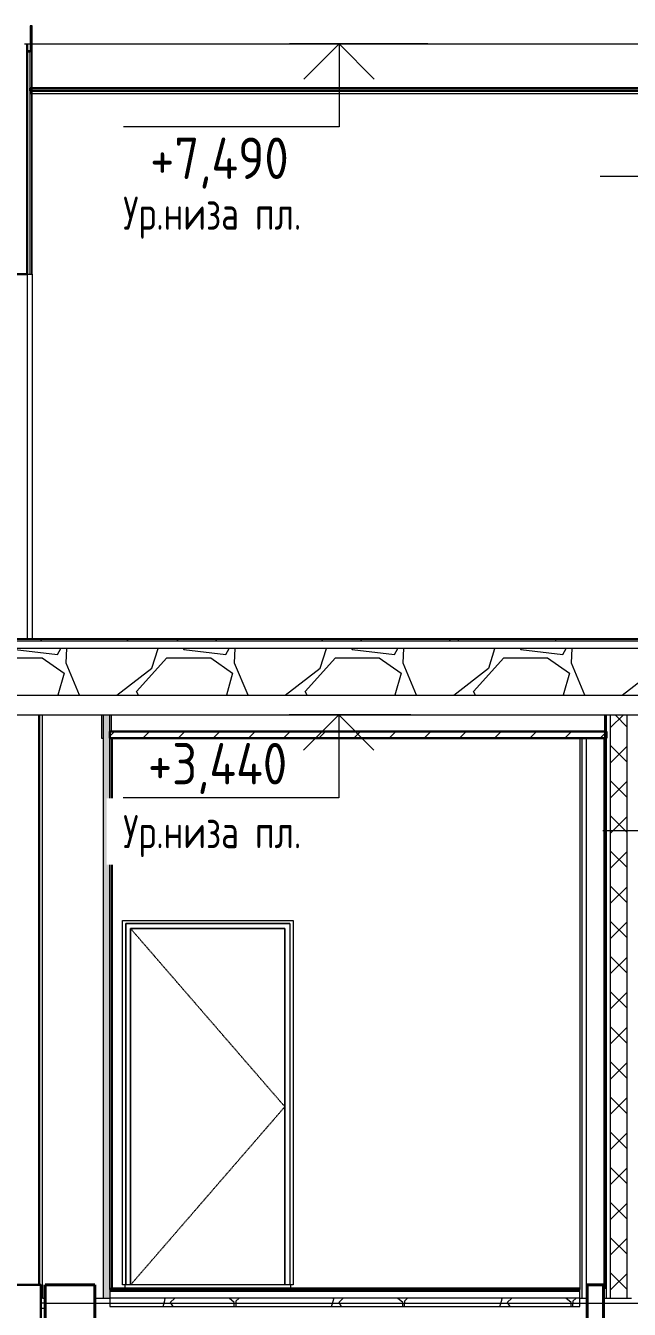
# Model space of a CAD drawing. Header units: millimetres. Extents: x -3929 to 624051, y 52832 to 514950.
# Drawn here: x 605955 to 609596, y 112598 to 120346 of the extents above; entities that cross this region are included whole.
import ezdxf

# ---------------------------------------------------------------- set-up
doc = ezdxf.new("R2010")
doc.units = ezdxf.units.MM
doc.linetypes.add('ADSK_Штриховая_ш2 п1_5', pattern=[4.5, 3, -1.5])
for name, color, linetype, lineweight in [('Аннотация', 7, 'Continuous', 18), ('Двери', 7, 'Continuous', 9), ('Каркас', 7, 'Continuous', 18), ('Обобщенные модели', 7, 'Continuous', 18), ('Отметки', 7, 'Continuous', 9), ('Перекрытие', 7, 'Continuous', 18), ('Потолки', 7, 'Continuous', 9), ('Стены внутренние', 7, 'Continuous', 18), ('Стены наружные', 7, 'Continuous', 18), ('Стены несущие', 7, 'Continuous', 30), ('Стены отделка', 7, 'Continuous', 30), ('Стены перегородки', 7, 'Continuous', 30), ('Стены штриховка', 7, 'Continuous', 9), ('ШТРИХОВКА', 252, 'Continuous', 15)]:
    doc.layers.add(name, color=color, linetype=linetype, lineweight=lineweight)
doc.styles.add('GOST Common_1', font='GOST_Common.ttf', dxfattribs={"width": 0.9, "height": 250})
doc.styles.add('GOST Common_3', font='GOST_Common.ttf', dxfattribs={"width": 0.8, "height": 350})
pattern_1 = [(228.013, (581522.45, 122161.93), (-8127.96659, -9144.02968), [136.69, -13532.193]), (184.97, (581431.013, 122060.333), (12191.995474, 1016.05502), [234.562, -23221.62]), (132.51, (581197.333, 122040.01), (10159.91241, -11176.07977), [165.393, -16373.89]), (267.274, (580801.093, 121786.013), (1015.889526, 20320.00577), [213.602, -21146.575]), (292.834, (580790.933, 121572.653), (-5080.074175, 12191.97012), [209.453, -20735.923]), (357.274, (580872.213, 121379.613), (-20320.00577, 1015.889526), [213.602, -21146.575]), (37.694, (581085.573, 121369.453), (-13208.042725, -10159.944606), [282.477, -27965.247]), (72.255, (581309.093, 121542.173), (7112.12749, 22351.9589), [266.688, -26402.102]), (121.43, (581390.373, 121796.173), (-8128.10005, 13207.93827), [214.325, -21218.218]), (175.236, (581278.61, 121979.05), (11175.99406, -1016.06972), [244.685, -11989.575]), (222.397, (581034.773, 121999.373), (-12192.085586, -11175.907293), [316.431, -31326.709]), (138.814, (581806.93, 121775.85), (-7111.99222, 6096.00977), [108.002, -10692.226]), (171.469, (581725.653, 121846.973), (13207.991535, -2032.05404), [205.473, -20341.855]), (225, (581522.45, 121877.45), (1e-13, -1016), [143.684, -1293.157]), (203.199, (581451.33, 121999.37), (5079.98556, 2032.0367), [77.377, -7660.25]), (291.801, (581380.21, 121968.9), (-1015.9787, 3048.0072), [109.426, -5361.9]), (30.964, (581420.85, 121867.3), (3047.9913, 2032.0134), [177.728, -5746.52]), (161.565, (581573.25, 121958.73), (2031.999, -1016.0024), [128.515, -3084.36]), (16.39, (580790.933, 121968.89), (10159.97517, 3048.08119), [180.035, -17823.53]), (70.346, (580963.65, 122019.69), (-4064.03389, -11175.98797), [151.04, -14952.887]), (293.199, (581573.25, 122161.93), (-2032.0367, 5079.98556), [154.752, -7582.873]), (343.61, (581634.213, 122019.69), (-10159.97517, 3048.08119), [180.035, -17823.53]), (339.444, (580790.93, 121338.97), (-5080.0015, 2031.99615), [173.614, -8507.094]), (294.775, (580953.49, 121278.01), (-5079.97321, 11176.01259), [145.47, -14401.437]), (66.801, (581583.41, 121145.93), (2032.0367, 5079.98556), [154.752, -7582.873]), (17.354, (581644.373, 121288.17), (-13208.00149, -4063.99474), [170.313, -16860.95]), (69.444, (581085.57, 121145.93), (-2031.99615, -5080.0015), [86.807, -8593.9]), (101.31, (581522.45, 121145.93), (-1016.0048, 4063.999), [51.806, -5128.797]), (165.964, (581512.3, 121196.73), (3048.0036, -1015.9877), [209.453, -3979.62]), (186.009, (581309.093, 121247.53), (10159.99987, 1015.99979), [194.107, -19216.546]), (303.69, (581420.85, 121775.85), (-1015.9976, 2032.0017), [146.53, -3516.71]), (353.157, (581502.133, 121653.933), (17271.99206, -2032.068835), [255.823, -25326.404]), (60.945, (581756.13, 121623.45), (-4064.04974, -7111.97225), [104.603, -10355.757]), (90, (581806.9, 121714.9), (-1016, 1016), [60.96, -955.04]), (120.256, (581288.77, 121278.01), (4063.94492, -7112.03103), [141.147, -13973.576]), (48.013, (581217.65, 121399.93), (8127.96659, 9144.02968), [273.377, -13395.505]), (0, (581400.5, 121603.1), (1016, 1016), [264.16, -751.84]), (325.305, (581664.69, 121603.13), (-10160.01873, 7111.97318), [160.644, -15903.726]), (254.055, (581796.77, 121511.69), (-1015.9713, -4064.0072), [147.932, -7248.66]), (207.646, (581756.133, 121369.453), (-19303.995784, -10160.00796), [240.858, -23844.986]), (175.426, (581542.773, 121257.693), (-13207.99929, 1016.01778), [254.812, -25226.339])]

# ---------------------------------------------------------------- blocks, each defined once
blk = doc.blocks.new('AC_Дверь_Однопольная_Деревянная - 1000х2100 композит Д24л-3634978-Разрез 1-1')
at = {"layer": 'Двери'}
for p, q in [((49710, 0), (49710, 2180)), ((49710, 2180), (50700, 2180)), ((50700, 2180), (49710, 2180)), ((49710, 2180), (49710, 0)), ((50700, 2180), (50700, 0)), ((50700, 2180), (50700, 0)), ((49740, 2150), (49740, 0)), ((50670, 2150), (49740, 2150)), ((49740, 2150), (50670, 2150)), ((49740, 0), (49740, 2150)), ((50670, 0), (50670, 2150)), ((50670, 2150), (50670, 0))]:
    blk.add_line(p, q, dxfattribs=at)
at = {"layer": 'Двери', "linetype": 'ADSK_Штриховая_ш2 п1_5'}
for p, q in [((50670, 1075), (49740, 2150)), ((49740, 0), (50670, 1075))]:
    blk.add_line(p, q, dxfattribs=at)
blk = doc.blocks.new('GM_Отверстие прямоугольное _в плите_ - Отверстие-1433289-Разрез 1-1')
at = {"layer": 'Обобщенные модели', "lineweight": 40}
for p, q in [((52592.5, 0), (52492.5, 0)), ((52492.5, 0), (52492.5, -300)), ((52592.5, -300), (52592.5, 0)), ((52492.5, -300), (52592.5, -300))]:
    blk.add_line(p, q, dxfattribs=at)
blk = doc.blocks.new('GM_Отверстие прямоугольное _в плите_ - Отверстие-2450338-Разрез 1-1')
at = {"layer": 'Обобщенные модели'}
for p, q in [((49223.8, -270), (49223.8, 0)), ((49223.8, 0), (49523.8, 0)), ((49523.8, 0), (49523.8, -270)), ((49523.8, -270), (49223.8, -270))]:
    blk.add_line(p, q, dxfattribs=at)
at = {"layer": 'Обобщенные модели', "lineweight": 40}
for p, q in [((49523.8, 0), (49223.8, 0)), ((49223.8, 0), (49223.8, -270)), ((49523.8, -270), (49523.8, 0)), ((49223.8, -270), (49523.8, -270))]:
    blk.add_line(p, q, dxfattribs=at)
blk = doc.blocks.new('Высотные отметки - Стрелка вниз-12094-Разрез 1-1')
at = {"layer": 'Аннотация', "lineweight": 5}
for p, q in [((-1155.9, 15420), (-1755.9, 15420)), ((-1455.9, 15420), (-1668, 15207.9)), ((-1455.9, 15420), (-1455.9, 14920)), ((-1455.9, 15420), (-1243.8, 15207.9)), ((-1455.9, 14920), (-2755.9, 14920))]:
    blk.add_line(p, q, dxfattribs=at)

msp = doc.modelspace()

# ---------------------------------------------------------------- hatches: boundary and pattern name
at = {"layer": 'Потолки'}
h = msp.add_hatch(dxfattribs=at)
h.set_pattern_fill('FP_30', color=256, style=0, pattern_type=2)
h.set_pattern_definition([(45, (580790.93, 121145.93), (-106.066, 106.066), [])])
h.paths.add_polyline_path([(607948.076, 116045.933), (609458.36, 116045.933), (609458.36, 116085.933), (606462.142, 116085.933), (606462.142, 116045.933), (607817.693, 116045.933)])
at = {"layer": 'ШТРИХОВКА'}
h = msp.add_hatch(dxfattribs=at)
h.set_pattern_fill('FP_29', color=252, style=0, pattern_type=2)
h.set_pattern_definition([(0, (580790.93, 121145.93), (406.4, 101.6), [33.528, -271.272, 33.528, -271.272, -1625.6]), (0, (580790.93, 121145.93), (406.4, 101.6), [-609.6, 33.528, -576.072, 33.528, -271.272, -711.2]), (0, (580790.93, 121145.93), (406.4, 101.6), [-1524, 33.528, -169.672, 33.528, -474.472]), (120, (580943.33, 121196.73), (-291.18818, 301.15272), [33.528, -271.272, 33.528, -271.272, -1625.6]), (120, (580943.33, 121196.73), (-291.18818, 301.15272), [-609.6, 33.528, -576.072, 33.528, -271.272, -711.2]), (120, (580943.33, 121196.73), (-291.18818, 301.15272), [-1524, 33.528, -169.672, 33.528, -474.472]), (240, (580994.13, 121399.93), (-115.21182, -402.75272), [33.528, -271.272, 33.528, -271.272, -1625.6]), (240, (580994.13, 121399.93), (-115.21182, -402.75272), [-609.6, 33.528, -576.072, 33.528, -271.272, -711.2]), (240, (580994.13, 121399.93), (-115.21182, -402.75272), [-1524, 33.528, -169.672, 33.528, -474.472])])
h.paths.add_polyline_path([(611859.567, 116630.933), (611938.475, 116630.933), (611938.475, 116640.933), (605823.36, 116640.933), (605823.36, 116630.933), (611729.184, 116630.933)])
h = msp.add_hatch(dxfattribs=at)
h.set_pattern_fill('FP_38', color=252, style=0, pattern_type=2)
h.set_pattern_definition(pattern_1)
h.paths.add_polyline_path([(608730.374, 116305.933), (611938.475, 116305.933), (611938.475, 116585.933), (605823.36, 116585.933), (605823.36, 116305.933), (608208.842, 116305.933)])
for points in [[(606422.142, 112665.933), (606462.142, 112665.933), (606462.142, 116185.933), (606422.142, 116185.933), (606422.142, 112835.637)], [(609251.906, 112705.933), (609298.36, 112705.933), (609298.36, 112710.933), (606462.142, 112710.933), (606462.142, 112705.933), (608991.14, 112705.933)]]:
    msp.add_hatch(color=252, dxfattribs=at).paths.add_polyline_path(points)
h = msp.add_hatch(dxfattribs=at)
h.set_pattern_fill('FP_27', color=252, style=0, pattern_type=2)
h.set_pattern_definition([(45, (580790.93, 121145.93), (-106.066, 106.066), []), (135, (580790.93, 121145.93), (-106.066, -106.066), [])])
h.paths.add_polyline_path([(609583.36, 112665.933), (609583.36, 116185.933), (609483.36, 116185.933), (609483.36, 112665.933), (609512.672, 112665.933)])
h = msp.add_hatch(dxfattribs=at)
h.set_pattern_fill('FP_38', color=252, style=0, pattern_type=2)
h.set_pattern_definition(pattern_1)
h.paths.add_polyline_path([(606462.142, 112615.933), (609298.36, 112615.933), (609298.36, 112665.933), (606462.142, 112665.933), (606462.142, 112644.64)])

# ---------------------------------------------------------------- linework, layer by layer
at = {"layer": 'Каркас'}
for p, q in [((605963.36, 120195.933), (605983.36, 120195.933)), ((606046.6, 112605.933), (606065.22, 112605.933))]:
    msp.add_line(p, q, dxfattribs=at)
at = {"layer": 'Отметки', "lineweight": 5}
for p, q in [((608381.293, 120235.933), (607845.805, 120235.933)), ((608277.745, 116185.933), (607843.852, 116185.933))]:
    msp.add_line(p, q, dxfattribs=at)
at = {"layer": 'Перекрытие', "lineweight": 20}
for p, q in [((605947.456, 120235.933), (611944.192, 120235.933)), ((611938.475, 116643.383), (550571.7, 116643.383)), ((605823.36, 116305.933), (612037.851, 116305.933)), ((606037.41, 116185.933), (612037.851, 116185.933)), ((606462.142, 112716.933), (606462.142, 112615.933)), ((609298.36, 112716.933), (606462.142, 112716.933)), ((609298.36, 112615.933), (609298.36, 112716.933)), ((606066.648, 112635.933), (606066.648, 112475.933)), ((606066.648, 112635.933), (611927.844, 112635.933)), ((606462.142, 112615.933), (609298.36, 112615.933))]:
    msp.add_line(p, q, dxfattribs=at)
at = {"layer": 'Перекрытие'}
for p, q in [((611938.475, 116640.933), (550571.7, 116640.933)), ((611938.475, 116630.933), (550571.7, 116630.933)), ((611927.124, 116645.933), (605883.36, 116645.933)), ((611938.475, 116585.933), (550571.7, 116585.933)), ((605843.36, 116185.933), (606037.369, 116185.933)), ((606553.36, 112745.933), (606553.36, 112725.933)), ((607553.36, 112745.933), (607553.36, 112725.933)), ((609298.36, 112710.933), (606462.142, 112710.933)), ((609298.36, 112705.933), (606462.142, 112705.933)), ((609298.36, 112665.933), (606462.142, 112665.933)), ((609298.36, 112725.933), (606478.042, 112725.933)), ((606066.648, 112635.933), (606046.6, 112635.933))]:
    msp.add_line(p, q, dxfattribs=at)
at = {"layer": 'Потолки', "lineweight": 30}
for p, q in [((611898.473, 119967.933), (605983.36, 119967.933)), ((605983.36, 119967.933), (605983.36, 119951.933)), ((611898.473, 119951.933), (605983.36, 119951.933)), ((609458.36, 116085.933), (606462.142, 116085.933)), ((606462.142, 116085.933), (606462.142, 116045.933)), ((609458.36, 116045.933), (609458.36, 116085.933)), ((606462.142, 116045.933), (609458.36, 116045.933))]:
    msp.add_line(p, q, dxfattribs=at)
at = {"layer": 'Потолки', "lineweight": 18}
for p, q in [((605983.36, 119951.933), (605983.36, 119935.933)), ((605983.36, 119935.933), (611898.473, 119935.933))]:
    msp.add_line(p, q, dxfattribs=at)
at = {"layer": 'Стены внутренние'}
for p, q in [((605963.36, 118845.933), (605963.36, 116645.933)), ((606538.36, 112745.933), (606538.36, 114945.933)), ((606538.36, 114945.933), (607568.36, 114945.933)), ((607568.36, 114945.933), (607568.36, 112745.933)), ((606056.638, 112745.933), (606056.638, 112665.933)), ((607568.36, 112745.933), (606538.36, 112745.933)), ((606056.638, 112665.933), (606072.142, 112665.933)), ((606372.142, 112665.933), (606422.142, 112665.933)), ((609338.36, 112725.933), (609340.86, 112725.933)), ((609338.36, 112665.933), (609340.86, 112665.933)), ((609440.86, 112725.933), (609442.46, 112725.933)), ((609440.86, 112665.933), (609458.36, 112665.933))]:
    msp.add_line(p, q, dxfattribs=at)
at = {"layer": 'Стены наружные'}
for p, q in [((605995.36, 118845.933), (605995.36, 116645.933)), ((606470.092, 116185.933), (606470.092, 116085.933))]:
    msp.add_line(p, q, dxfattribs=at)
at = {"layer": 'Стены несущие', "lineweight": 30}
for p, q in [((606037.369, 112745.933), (606037.369, 116185.933)), ((606046.6, 112745.933), (605577.385, 112745.933)), ((606046.6, 109237.47), (606046.6, 112745.933))]:
    msp.add_line(p, q, dxfattribs=at)
at = {"layer": 'Стены отделка', "lineweight": 18}
for p, q in [((605983.36, 120345.933), (605983.36, 120185.933)), ((605995.36, 120345.933), (605983.36, 120345.933)), ((605995.36, 118845.933), (605995.36, 120345.933)), ((605983.36, 120185.933), (605963.36, 120185.933)), ((605963.36, 118845.933), (605995.36, 118845.933)), ((606037.41, 116185.933), (606037.41, 112745.933)), ((606057.41, 112745.933), (606057.41, 116185.933)), ((606412.142, 116185.933), (606412.142, 116045.933)), ((606422.142, 116185.933), (606422.142, 112665.933)), ((606424.142, 116045.933), (606424.142, 116185.933)), ((606462.142, 112716.933), (606462.142, 116185.933)), ((609446.36, 116185.933), (609446.36, 116045.933)), ((609458.36, 112665.933), (609458.36, 116185.933)), ((606412.142, 116045.933), (606424.142, 116045.933)), ((606478.042, 112725.933), (606478.042, 116045.933)), ((609298.36, 116045.933), (609298.36, 112716.933)), ((609338.36, 116045.933), (609298.36, 116045.933)), ((609338.36, 112665.933), (609338.36, 116045.933)), ((609442.46, 116045.933), (609442.46, 112725.933)), ((606046.6, 112745.933), (606057.41, 112745.933)), ((606422.142, 112665.933), (606462.142, 112665.933)), ((606462.142, 112725.933), (606478.042, 112725.933)), ((609298.36, 112665.933), (609338.36, 112665.933)), ((609442.46, 112725.933), (609458.36, 112725.933)), ((609458.36, 112665.933), (609608.36, 112665.933))]:
    msp.add_line(p, q, dxfattribs=at)
at = {"layer": 'Стены перегородки'}
for p, q in [((605963.36, 118845.933), (605963.36, 120235.933)), ((605883.36, 118845.933), (605963.36, 118845.933))]:
    msp.add_line(p, q, dxfattribs=at)
at = {"layer": 'Стены штриховка'}
for p, q in [((605993.36, 118845.933), (605993.36, 120345.933)), ((605983.36, 118845.933), (605983.36, 120185.933)), ((609448.36, 116185.933), (609448.36, 116045.933)), ((609483.36, 112665.933), (609483.36, 116185.933)), ((609583.36, 112665.933), (609583.36, 116185.933)), ((606471.142, 116045.933), (606471.142, 112725.933)), ((609311.36, 112665.933), (609311.36, 116045.933)), ((609449.36, 112725.933), (609449.36, 116045.933))]:
    msp.add_line(p, q, dxfattribs=at)

# ---------------------------------------------------------------- block references
at = {"layer": 'Двери'}
msp.add_blockref('AC_Дверь_Однопольная_Деревянная - 1000х2100 композит Д24л-3634978-Разрез 1-1', (556848.36, 112745.933), dxfattribs=at)
at = {"layer": 'Обобщенные модели'}
for name in ['GM_Отверстие прямоугольное _в плите_ - Отверстие-2450338-Разрез 1-1', 'GM_Отверстие прямоугольное _в плите_ - Отверстие-2450338-Разрез 1-1', 'GM_Отверстие прямоугольное _в плите_ - Отверстие-1433289-Разрез 1-1']:
    msp.add_blockref(name, (556848.36, 112745.933), dxfattribs=at)
at = {"layer": 'Отметки', "lineweight": 20}
for p in [(609301.698, 104815.933), (612175.752, 104515.933), (609299.745, 100765.933), (612192.589, 100565.933)]:
    msp.add_blockref('Высотные отметки - Стрелка вниз-12094-Разрез 1-1', p, dxfattribs=at)

# ---------------------------------------------------------------- texts
at = {"layer": 'Отметки', "lineweight": 20, "char_height": 250, "attachment_point": 1, "line_spacing_factor": 1.022761, "style": 'GOST Common_1'}
for s, insert, width in [('+7,490', (606705.815, 119670.641), 1055.97624), ('+3,440', (606692.548, 116016.489), 1083.12992)]:
    msp.add_mtext(s, dxfattribs=dict(at, insert=insert, width=width))

# ---------------------------------------------------------------- next in the draw order: texts
at = {"layer": 'Аннотация', "lineweight": 9, "char_height": 200, "width": 1257.147, "attachment_point": 1, "line_spacing_factor": 1.022766, "style": 'GOST Common_3', "bg_fill": 2}
for insert in [(606543.344, 119314.235), (606543.344, 115581.436)]:
    msp.add_mtext('\\pxt1.8,3.6,5.4,7.2,9,10.8,12.6,14.4,16.2,18,19.8,21.6,23.4,25.2,27,28.8,30.6,32.4,34.2,36,37.8,39.6,41.4,43.2,45,46.8,48.6,50.4,52.2,54,55.8,57.6;{Ур.низа пл.}', dxfattribs=dict(at, insert=insert))

doc.saveas('drawing.dxf')
